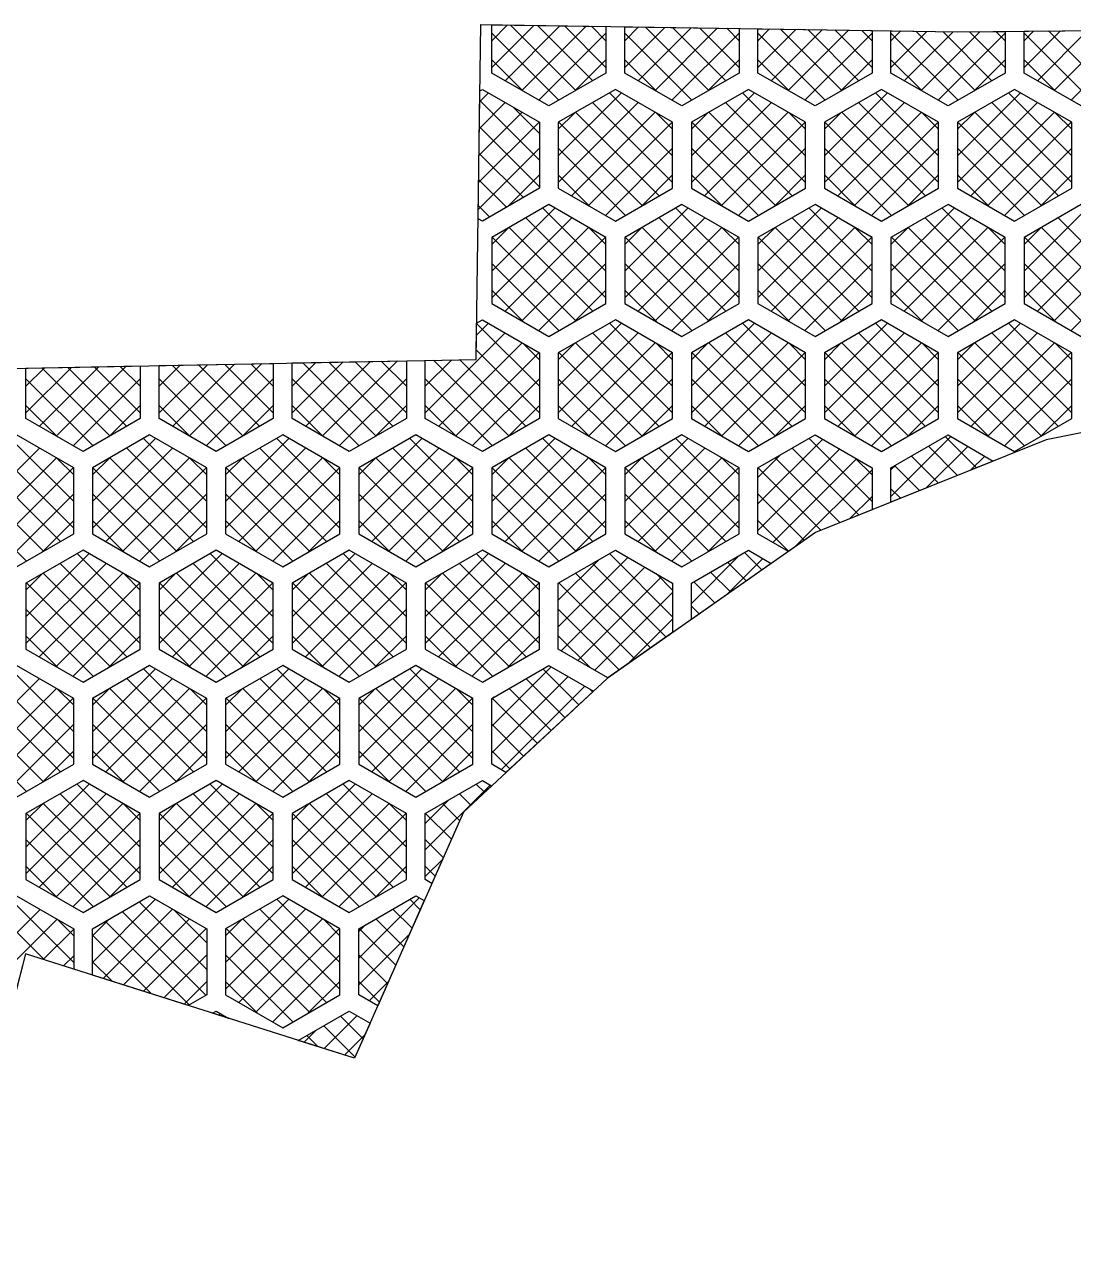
# Model space of a CAD drawing. Header units: millimetres. Extents: x -54 to 79, y -33 to 62.
# Drawn here: x 3 to 30.83, y 29.3 to 61.94 of the extents above; entities that cross this region are included whole.
import ezdxf

# ---------------------------------------------------------------- set-up
doc = ezdxf.new("R2010")
doc.units = ezdxf.units.MM
for name, color, linetype in [('fill', 4, 'Continuous'), ('outline', 3, 'Continuous'), ('pattern', 5, 'Continuous')]:
    doc.layers.add(name, color=color, linetype=linetype)

msp = doc.modelspace()

# ---------------------------------------------------------------- linework, layer by layer
at = {"layer": 'fill'}
for points in [[(15.394, 61.514), (15.81, 61.931)], [(15.394, 60.807), (16.507, 61.92)], [(15.394, 61.717), (17.175, 59.935)], [(15.746, 60.452), (17.204, 61.91)], [(15.888, 61.93), (17.624, 60.194)], [(16.195, 60.194), (17.9, 61.899)], [(16.606, 61.919), (18.072, 60.452)], [(16.643, 59.935), (18.425, 61.717)], [(17.324, 61.908), (18.425, 60.807)], [(18.042, 61.897), (18.425, 61.514)], [(18.925, 61.514), (19.289, 61.878)], [(18.925, 60.807), (19.985, 61.868)], [(18.925, 61.717), (20.707, 59.935)], [(19.277, 60.452), (20.682, 61.857)], [(19.473, 61.875), (21.155, 60.194)], [(19.726, 60.194), (21.378, 61.846)], [(20.174, 59.935), (21.956, 61.717)], [(20.191, 61.864), (21.603, 60.452)], [(20.909, 61.854), (21.956, 60.807)], [(21.627, 61.843), (21.956, 61.514)], [(22.456, 61.514), (22.767, 61.825)], [(22.456, 60.807), (23.464, 61.815)], [(22.456, 61.717), (24.238, 59.935)], [(22.808, 60.452), (24.16, 61.804)], [(23.059, 61.821), (24.686, 60.194)], [(23.257, 60.194), (24.857, 61.794)], [(23.705, 59.935), (25.487, 61.717)], [(23.777, 61.81), (25.134, 60.452)], [(24.495, 61.799), (25.487, 60.807)], [(25.213, 61.788), (25.487, 61.514)], [(25.987, 61.514), (26.246, 61.773)], [(25.987, 60.807), (26.942, 61.762)], [(25.987, 61.717), (27.769, 59.935)], [(26.34, 60.452), (27.639, 61.752)], [(26.644, 61.767), (28.217, 60.194)], [(26.788, 60.194), (28.35, 61.755)], [(27.236, 59.935), (29.018, 61.717)], [(27.362, 61.756), (28.665, 60.452)], [(28.072, 61.753), (29.018, 60.807)], [(28.773, 61.759), (29.018, 61.514)], [(29.518, 60.807), (30.485, 61.774)], [(29.518, 61.514), (29.772, 61.768)], [(29.518, 61.717), (31.3, 59.935)], [(29.871, 60.452), (31.199, 61.781)], [(30.17, 61.772), (31.748, 60.194)], [(30.319, 60.194), (31.912, 61.787)], [(30.767, 59.935), (32.549, 61.717)], [(15.394, 61.009), (16.23, 60.173)], [(17.588, 60.173), (18.425, 61.009)], [(18.925, 61.009), (19.761, 60.173)], [(21.119, 60.173), (21.956, 61.009)], [(22.456, 61.009), (23.292, 60.173)], [(24.65, 60.173), (25.487, 61.009)], [(25.987, 61.009), (26.823, 60.173)], [(28.181, 60.173), (29.018, 61.009)], [(29.518, 61.009), (30.354, 60.173)], [(15.075, 59.903), (15.303, 60.131)], [(17.159, 58.456), (18.834, 60.131)], [(18.515, 60.131), (20.19, 58.456)], [(20.69, 58.456), (22.365, 60.131)], [(22.046, 60.131), (23.721, 58.456)], [(24.221, 58.456), (25.896, 60.131)], [(25.577, 60.131), (27.252, 58.456)], [(27.752, 58.456), (29.427, 60.131)], [(29.109, 60.131), (30.784, 58.456)], [(15.065, 59.186), (15.751, 59.872)], [(15.076, 59.925), (16.659, 58.341)], [(15.951, 59.757), (16.659, 59.049)], [(17.159, 57.749), (19.282, 59.872)], [(18.067, 59.872), (20.19, 57.749)], [(20.69, 57.749), (22.813, 59.872)], [(21.598, 59.872), (23.721, 57.749)], [(24.221, 57.749), (26.345, 59.872)], [(25.129, 59.872), (27.252, 57.749)], [(27.752, 57.749), (29.876, 59.872)], [(28.66, 59.872), (30.784, 57.749)], [(15.055, 58.468), (16.2, 59.613)], [(17.159, 59.163), (17.597, 59.601)], [(17.512, 57.394), (19.731, 59.613)], [(17.619, 59.613), (19.838, 57.394)], [(19.753, 59.601), (20.19, 59.163)], [(20.69, 59.163), (21.128, 59.601)], [(21.043, 57.394), (23.262, 59.613)], [(21.15, 59.613), (23.369, 57.394)], [(23.284, 59.601), (23.721, 59.163)], [(24.221, 59.163), (24.659, 59.601)], [(24.574, 57.394), (26.793, 59.613)], [(24.681, 59.613), (26.9, 57.394)], [(26.815, 59.601), (27.252, 59.163)], [(27.752, 59.163), (28.19, 59.601)], [(28.105, 57.394), (30.324, 59.613)], [(28.212, 59.613), (30.431, 57.394)], [(30.346, 59.601), (30.784, 59.163)], [(15.044, 57.751), (16.648, 59.354)], [(15.066, 59.228), (16.659, 57.634)], [(17.17, 59.354), (19.389, 57.136)], [(17.96, 57.136), (20.179, 59.354)], [(20.702, 59.354), (22.92, 57.136)], [(21.491, 57.136), (23.71, 59.354)], [(24.233, 59.354), (26.452, 57.136)], [(25.022, 57.136), (27.241, 59.354)], [(27.764, 59.354), (29.983, 57.136)], [(28.553, 57.136), (30.772, 59.354)], [(15.034, 57.033), (16.659, 58.659)], [(15.055, 58.531), (16.234, 57.352)], [(17.159, 58.659), (18.941, 56.877)], [(18.408, 56.877), (20.19, 58.659)], [(20.69, 58.659), (22.472, 56.877)], [(21.939, 56.877), (23.721, 58.659)], [(24.221, 58.659), (26.003, 56.877)], [(25.471, 56.877), (27.252, 58.659)], [(27.752, 58.659), (29.534, 56.877)], [(29.002, 56.877), (30.784, 58.659)], [(15.045, 57.834), (15.786, 57.094)], [(15.823, 57.115), (16.659, 57.951)], [(17.159, 57.951), (17.996, 57.115)], [(19.354, 57.115), (20.19, 57.951)], [(20.69, 57.951), (21.527, 57.115)], [(22.885, 57.115), (23.721, 57.951)], [(24.221, 57.951), (25.058, 57.115)], [(26.416, 57.115), (27.252, 57.951)], [(27.752, 57.951), (28.589, 57.115)], [(29.947, 57.115), (30.784, 57.951)], [(15.035, 57.137), (15.337, 56.835)], [(15.394, 55.398), (17.069, 57.073)], [(15.394, 54.691), (17.517, 56.814)], [(16.301, 56.814), (18.425, 54.691)], [(16.75, 57.073), (18.425, 55.398)], [(18.925, 55.398), (20.6, 57.073)], [(18.925, 54.691), (21.048, 56.814)], [(19.833, 56.814), (21.956, 54.691)], [(20.281, 57.073), (21.956, 55.398)], [(22.456, 55.398), (24.131, 57.073)], [(22.456, 54.691), (24.579, 56.814)], [(23.364, 56.814), (25.487, 54.691)], [(23.812, 57.073), (25.487, 55.398)], [(25.987, 55.398), (27.662, 57.073)], [(25.987, 54.691), (28.11, 56.814)], [(26.895, 56.814), (29.018, 54.691)], [(27.343, 57.073), (29.018, 55.398)], [(29.518, 55.398), (31.193, 57.073)], [(29.518, 54.691), (31.641, 56.814)], [(30.426, 56.814), (32.549, 54.691)], [(15.394, 56.105), (15.831, 56.542)], [(15.746, 54.336), (17.965, 56.555)], [(15.853, 56.555), (18.072, 54.336)], [(17.987, 56.542), (18.425, 56.105)], [(18.925, 56.105), (19.362, 56.542)], [(19.277, 54.336), (21.496, 56.555)], [(19.384, 56.555), (21.603, 54.336)], [(21.518, 56.542), (21.956, 56.105)], [(22.456, 56.105), (22.893, 56.542)], [(22.808, 54.336), (25.027, 56.555)], [(22.915, 56.555), (25.134, 54.336)], [(25.049, 56.542), (25.487, 56.105)], [(25.987, 56.105), (26.424, 56.542)], [(26.34, 54.336), (28.558, 56.555)], [(26.446, 56.555), (28.665, 54.336)], [(28.58, 56.542), (29.018, 56.105)], [(29.518, 56.105), (29.955, 56.542)], [(29.871, 54.336), (32.09, 56.555)], [(29.978, 56.555), (32.196, 54.336)], [(15.405, 56.296), (17.624, 54.078)], [(16.195, 54.078), (18.413, 56.296)], [(18.936, 56.296), (21.155, 54.078)], [(19.726, 54.078), (21.945, 56.296)], [(22.467, 56.296), (24.686, 54.078)], [(23.257, 54.078), (25.476, 56.296)], [(25.998, 56.296), (28.217, 54.078)], [(26.788, 54.078), (29.007, 56.296)], [(29.529, 56.296), (31.748, 54.078)], [(30.319, 54.078), (32.538, 56.296)], [(15.394, 55.601), (17.175, 53.819)], [(16.643, 53.819), (18.425, 55.601)], [(18.925, 55.601), (20.707, 53.819)], [(20.174, 53.819), (21.956, 55.601)], [(22.456, 55.601), (24.238, 53.819)], [(23.705, 53.819), (25.487, 55.601)], [(25.987, 55.601), (27.769, 53.819)], [(27.236, 53.819), (29.018, 55.601)], [(29.518, 55.601), (31.3, 53.819)], [(30.767, 53.819), (32.549, 55.601)], [(15.394, 54.893), (16.23, 54.057)], [(17.588, 54.057), (18.425, 54.893)], [(18.925, 54.893), (19.761, 54.057)], [(21.119, 54.057), (21.956, 54.893)], [(22.456, 54.893), (23.292, 54.057)], [(24.65, 54.057), (25.487, 54.893)], [(25.987, 54.893), (26.823, 54.057)], [(28.181, 54.057), (29.018, 54.893)], [(29.518, 54.893), (30.354, 54.057)], [(14.985, 53.697), (15.303, 54.015)], [(14.99, 54.009), (16.659, 52.34)], [(17.159, 52.34), (18.834, 54.015)], [(18.515, 54.015), (20.19, 52.34)], [(20.69, 52.34), (22.365, 54.015)], [(22.046, 54.015), (23.721, 52.34)], [(24.221, 52.34), (25.896, 54.015)], [(25.577, 54.015), (27.252, 52.34)], [(27.752, 52.34), (29.427, 54.015)], [(29.109, 54.015), (30.784, 52.34)], [(13.628, 51.633), (15.751, 53.756)], [(17.159, 51.633), (19.282, 53.756)], [(18.067, 53.756), (20.19, 51.633)], [(20.69, 51.633), (22.813, 53.756)], [(21.598, 53.756), (23.721, 51.633)], [(24.221, 51.633), (26.345, 53.756)], [(25.129, 53.756), (27.252, 51.633)], [(27.752, 51.633), (29.876, 53.756)], [(28.66, 53.756), (30.784, 51.633)], [(13.981, 51.278), (16.2, 53.497)], [(14.429, 51.019), (16.648, 53.238)], [(14.98, 53.312), (16.659, 51.633)], [(16.222, 53.484), (16.659, 53.047)], [(17.159, 53.047), (17.597, 53.484)], [(17.17, 53.238), (19.389, 51.019)], [(17.512, 51.278), (19.731, 53.497)], [(17.619, 53.497), (19.838, 51.278)], [(17.96, 51.019), (20.179, 53.238)], [(19.753, 53.484), (20.19, 53.047)], [(20.69, 53.047), (21.128, 53.484)], [(20.702, 53.238), (22.92, 51.019)], [(21.043, 51.278), (23.262, 53.497)], [(21.15, 53.497), (23.369, 51.278)], [(21.491, 51.019), (23.71, 53.238)], [(23.284, 53.484), (23.721, 53.047)], [(24.221, 53.047), (24.659, 53.484)], [(24.233, 53.238), (26.452, 51.019)], [(24.574, 51.278), (26.793, 53.497)], [(24.681, 53.497), (26.9, 51.278)], [(25.022, 51.019), (27.241, 53.238)], [(26.815, 53.484), (27.252, 53.047)], [(27.752, 53.047), (28.19, 53.484)], [(27.764, 53.238), (29.983, 51.019)], [(28.105, 51.278), (30.324, 53.497)], [(28.212, 53.497), (30.431, 51.278)], [(28.553, 51.019), (30.772, 53.238)], [(30.346, 53.484), (30.784, 53.047)], [(6.566, 51.633), (7.848, 52.915)], [(6.566, 52.34), (7.127, 52.901)], [(6.919, 51.278), (8.57, 52.93)], [(6.919, 52.897), (8.796, 51.019)], [(7.367, 51.019), (9.291, 52.944)], [(7.612, 52.911), (9.244, 51.278)], [(8.305, 52.924), (9.597, 51.633)], [(8.999, 52.938), (9.597, 52.34)], [(10.097, 51.633), (11.451, 52.986)], [(10.097, 52.34), (10.729, 52.972)], [(10.381, 52.965), (12.327, 51.019)], [(10.45, 51.278), (12.172, 53.001)], [(10.898, 51.019), (12.893, 53.015)], [(11.075, 52.979), (12.775, 51.278)], [(11.768, 52.993), (13.128, 51.633)], [(12.461, 53.006), (13.128, 52.34)], [(13.628, 52.34), (14.332, 53.043)], [(13.844, 53.034), (15.858, 51.019)], [(14.537, 53.048), (16.307, 51.278)], [(3.035, 51.633), (4.246, 52.844)], [(3.035, 52.34), (3.525, 52.83)], [(3.387, 51.278), (4.967, 52.858)], [(3.456, 52.828), (5.265, 51.019)], [(3.836, 51.019), (5.689, 52.873)], [(4.149, 52.842), (5.713, 51.278)], [(4.843, 52.856), (6.066, 51.633)], [(5.536, 52.87), (6.066, 52.34)], [(3.035, 52.543), (4.817, 50.761)], [(4.284, 50.761), (6.066, 52.543)], [(6.566, 52.543), (8.348, 50.761)], [(7.815, 50.761), (9.597, 52.543)], [(10.097, 52.543), (11.879, 50.761)], [(11.346, 50.761), (13.128, 52.543)], [(13.628, 52.543), (15.41, 50.761)], [(14.877, 50.761), (16.659, 52.543)], [(17.159, 52.543), (18.941, 50.761)], [(18.408, 50.761), (20.19, 52.543)], [(20.69, 52.543), (22.472, 50.761)], [(21.939, 50.761), (23.721, 52.543)], [(24.221, 52.543), (26.003, 50.761)], [(25.471, 50.761), (27.252, 52.543)], [(27.752, 52.543), (29.534, 50.761)], [(29.002, 50.761), (30.784, 52.543)], [(3.035, 51.835), (3.871, 50.999)], [(5.229, 50.999), (6.066, 51.835)], [(6.566, 51.835), (7.402, 50.999)], [(8.76, 50.999), (9.597, 51.835)], [(10.097, 51.835), (10.933, 50.999)], [(12.292, 50.999), (13.128, 51.835)], [(13.628, 51.835), (14.465, 50.999)], [(15.823, 50.999), (16.659, 51.835)], [(17.159, 51.835), (17.996, 50.999)], [(19.354, 50.999), (20.19, 51.835)], [(20.69, 51.835), (21.527, 50.999)], [(22.885, 50.999), (23.721, 51.835)], [(24.221, 51.835), (25.058, 50.999)], [(26.416, 50.999), (27.252, 51.835)], [(27.752, 51.835), (28.589, 50.999)], [(29.947, 50.999), (30.784, 51.835)], [(2.625, 50.957), (4.3, 49.282)], [(4.8, 49.282), (6.475, 50.957)], [(6.156, 50.957), (7.831, 49.282)], [(8.331, 49.282), (10.006, 50.957)], [(9.688, 50.957), (11.363, 49.282)], [(11.863, 49.282), (13.537, 50.957)], [(13.219, 50.957), (14.894, 49.282)], [(15.394, 49.282), (17.069, 50.957)], [(16.75, 50.957), (18.425, 49.282)], [(18.925, 49.282), (20.6, 50.957)], [(20.281, 50.957), (21.956, 49.282)], [(22.456, 49.217), (24.172, 50.933)], [(23.812, 50.957), (25.487, 49.282)], [(25.987, 49.414), (27.578, 51.005)], [(27.429, 51.007), (28.256, 50.18)], [(1.269, 48.575), (3.393, 50.698)], [(2.177, 50.698), (4.3, 48.575)], [(4.8, 48.575), (6.924, 50.698)], [(5.708, 50.698), (7.831, 48.575)], [(8.331, 48.575), (10.455, 50.698)], [(9.239, 50.698), (11.363, 48.575)], [(11.863, 48.575), (13.986, 50.698)], [(12.77, 50.698), (14.894, 48.575)], [(15.394, 48.575), (17.517, 50.698)], [(16.301, 50.698), (18.425, 48.575)], [(18.925, 48.575), (21.048, 50.698)], [(19.833, 50.698), (21.956, 48.575)], [(22.456, 48.51), (24.62, 50.674)], [(23.364, 50.698), (25.136, 48.925)], [(26.925, 49.645), (28.027, 50.746)], [(26.981, 50.748), (27.752, 49.977)], [(1.622, 48.22), (3.841, 50.439)], [(1.729, 50.439), (3.948, 48.22)], [(3.863, 50.426), (4.3, 49.989)], [(4.8, 49.989), (5.238, 50.426)], [(5.153, 48.22), (7.372, 50.439)], [(5.26, 50.439), (7.479, 48.22)], [(7.394, 50.426), (7.831, 49.989)], [(8.331, 49.989), (8.769, 50.426)], [(8.684, 48.22), (10.903, 50.439)], [(8.791, 50.439), (11.01, 48.22)], [(10.925, 50.426), (11.363, 49.989)], [(11.863, 49.989), (12.3, 50.426)], [(12.215, 48.22), (14.434, 50.439)], [(12.322, 50.439), (14.541, 48.22)], [(14.456, 50.426), (14.894, 49.989)], [(15.394, 49.989), (15.831, 50.426)], [(15.746, 48.22), (17.965, 50.439)], [(15.853, 50.439), (18.072, 48.22)], [(17.987, 50.426), (18.425, 49.989)], [(18.925, 49.989), (19.362, 50.426)], [(19.277, 48.22), (21.496, 50.439)], [(19.384, 50.439), (21.603, 48.22)], [(21.518, 50.426), (21.956, 49.989)], [(22.456, 49.924), (23.047, 50.515)], [(22.849, 48.197), (25.068, 50.415)], [(22.915, 50.439), (24.632, 48.722)], [(25.049, 50.426), (25.487, 49.989)], [(26.533, 50.489), (27.248, 49.774)], [(28.108, 50.12), (28.475, 50.487)], [(1.281, 50.18), (3.499, 47.961)], [(2.07, 47.961), (4.289, 50.18)], [(4.812, 50.18), (7.031, 47.961)], [(5.601, 47.961), (7.82, 50.18)], [(8.343, 50.18), (10.562, 47.961)], [(9.132, 47.961), (11.351, 50.18)], [(11.874, 50.18), (14.093, 47.961)], [(12.663, 47.961), (14.882, 50.18)], [(15.405, 50.18), (17.624, 47.961)], [(16.195, 47.961), (18.413, 50.18)], [(18.936, 50.18), (21.155, 47.961)], [(19.726, 47.961), (21.945, 50.18)], [(22.467, 50.18), (24.128, 48.52)], [(23.44, 48.08), (25.487, 50.127)], [(25.987, 50.121), (26.113, 50.247)], [(26.085, 50.23), (26.743, 49.571)], [(25.987, 49.621), (26.239, 49.369)], [(1.269, 49.485), (3.051, 47.703)], [(2.518, 47.703), (4.3, 49.485)], [(4.8, 49.485), (6.582, 47.703)], [(6.05, 47.703), (7.831, 49.485)], [(8.331, 49.485), (10.113, 47.703)], [(9.581, 47.703), (11.363, 49.485)], [(11.863, 49.485), (13.644, 47.703)], [(13.112, 47.703), (14.894, 49.485)], [(15.394, 49.485), (17.175, 47.703)], [(16.643, 47.703), (18.425, 49.485)], [(18.925, 49.485), (20.707, 47.703)], [(20.174, 47.703), (21.956, 49.485)], [(22.456, 49.485), (23.687, 48.253)], [(24.896, 48.828), (25.487, 49.42)], [(3.464, 47.941), (4.3, 48.777)], [(4.8, 48.777), (5.637, 47.941)], [(6.995, 47.941), (7.831, 48.777)], [(8.331, 48.777), (9.168, 47.941)], [(10.526, 47.941), (11.363, 48.777)], [(11.863, 48.777), (12.699, 47.941)], [(14.057, 47.941), (14.894, 48.777)], [(15.394, 48.777), (16.23, 47.941)], [(17.588, 47.941), (18.425, 48.777)], [(18.925, 48.777), (19.761, 47.941)], [(21.119, 47.941), (21.956, 48.777)], [(22.456, 48.777), (23.271, 47.962)], [(3.035, 46.224), (4.71, 47.899)], [(4.391, 47.899), (6.066, 46.224)], [(6.566, 46.224), (8.241, 47.899)], [(7.922, 47.899), (9.597, 46.224)], [(10.097, 46.224), (11.772, 47.899)], [(11.453, 47.899), (13.128, 46.224)], [(13.628, 46.224), (15.303, 47.899)], [(14.984, 47.899), (16.659, 46.224)], [(17.159, 45.956), (19.004, 47.801)], [(17.159, 46.663), (18.231, 47.735)], [(18.515, 47.899), (20.19, 46.224)], [(20.69, 46.579), (21.96, 47.849)], [(21.633, 46.815), (22.588, 47.77)], [(21.65, 47.67), (22.146, 47.174)], [(22.098, 47.929), (22.562, 47.465)], [(3.035, 45.517), (5.158, 47.64)], [(3.035, 46.931), (3.472, 47.368)], [(3.387, 45.162), (5.606, 47.381)], [(3.494, 47.381), (5.713, 45.162)], [(3.943, 47.64), (6.066, 45.517)], [(5.628, 47.368), (6.066, 46.931)], [(6.566, 45.517), (8.689, 47.64)], [(6.566, 46.931), (7.003, 47.368)], [(6.919, 45.162), (9.137, 47.381)], [(7.025, 47.381), (9.244, 45.162)], [(7.474, 47.64), (9.597, 45.517)], [(9.16, 47.368), (9.597, 46.931)], [(10.097, 45.517), (12.22, 47.64)], [(10.097, 46.931), (10.534, 47.368)], [(10.45, 45.162), (12.669, 47.381)], [(10.557, 47.381), (12.775, 45.162)], [(11.005, 47.64), (13.128, 45.517)], [(12.691, 47.368), (13.128, 46.931)], [(13.628, 45.517), (15.751, 47.64)], [(13.628, 46.931), (14.066, 47.368)], [(13.981, 45.162), (16.2, 47.381)], [(14.088, 47.381), (16.307, 45.162)], [(14.536, 47.64), (16.659, 45.517)], [(16.222, 47.368), (16.659, 46.931)], [(17.233, 45.323), (19.452, 47.542)], [(17.619, 47.381), (19.605, 45.395)], [(18.067, 47.64), (20.021, 45.686)], [(19.753, 47.368), (20.19, 46.931)], [(21.202, 47.411), (21.73, 46.883)], [(3.046, 47.122), (5.265, 44.903)], [(3.836, 44.903), (6.055, 47.122)], [(6.577, 47.122), (8.796, 44.903)], [(7.367, 44.903), (9.586, 47.122)], [(10.108, 47.122), (12.327, 44.903)], [(10.898, 44.903), (13.117, 47.122)], [(13.639, 47.122), (15.858, 44.903)], [(14.429, 44.903), (16.648, 47.122)], [(17.17, 47.122), (19.189, 45.104)], [(17.682, 45.064), (19.901, 47.283)], [(20.753, 47.152), (21.314, 46.592)], [(18.13, 44.805), (20.19, 46.866)], [(3.035, 46.427), (4.817, 44.645)], [(4.284, 44.645), (6.066, 46.427)], [(6.566, 46.427), (8.348, 44.645)], [(7.815, 44.645), (9.597, 46.427)], [(10.097, 46.427), (11.879, 44.645)], [(11.346, 44.645), (13.128, 46.427)], [(13.628, 46.427), (15.41, 44.645)], [(14.877, 44.645), (16.659, 46.427)], [(17.159, 46.427), (18.773, 44.813)], [(20.69, 46.508), (20.898, 46.301)], [(19.011, 44.98), (20.19, 46.158)], [(3.035, 45.719), (3.871, 44.883)], [(5.229, 44.883), (6.066, 45.719)], [(6.566, 45.719), (7.402, 44.883)], [(8.76, 44.883), (9.597, 45.719)], [(10.097, 45.719), (10.933, 44.883)], [(12.292, 44.883), (13.128, 45.719)], [(13.628, 45.719), (14.465, 44.883)], [(15.823, 44.883), (16.659, 45.719)], [(17.159, 45.719), (17.996, 44.883)], [(2.625, 44.841), (4.3, 43.166)], [(4.8, 43.166), (6.475, 44.841)], [(6.156, 44.841), (7.831, 43.166)], [(8.331, 43.166), (10.006, 44.841)], [(9.688, 44.841), (11.363, 43.166)], [(11.863, 43.166), (13.537, 44.841)], [(13.219, 44.841), (14.894, 43.166)], [(15.394, 43.322), (16.969, 44.898)], [(16.75, 44.841), (17.701, 43.889)], [(1.269, 42.459), (3.393, 44.582)], [(2.177, 44.582), (4.3, 42.459)], [(4.8, 42.459), (6.924, 44.582)], [(5.708, 44.582), (7.831, 42.459)], [(8.331, 42.459), (10.455, 44.582)], [(9.239, 44.582), (11.363, 42.459)], [(11.863, 42.459), (13.986, 44.582)], [(12.77, 44.582), (14.894, 42.459)], [(15.394, 42.615), (17.418, 44.639)], [(16.301, 44.582), (17.335, 43.548)], [(1.622, 42.104), (3.841, 44.323)], [(1.729, 44.323), (3.948, 42.104)], [(3.863, 44.31), (4.3, 43.873)], [(4.8, 43.873), (5.238, 44.31)], [(5.153, 42.104), (7.372, 44.323)], [(5.26, 44.323), (7.479, 42.104)], [(7.394, 44.31), (7.831, 43.873)], [(8.331, 43.873), (8.769, 44.31)], [(8.684, 42.104), (10.903, 44.323)], [(8.791, 44.323), (11.01, 42.104)], [(10.925, 44.31), (11.363, 43.873)], [(11.863, 43.873), (12.3, 44.31)], [(12.215, 42.104), (14.434, 44.323)], [(12.322, 44.323), (14.541, 42.104)], [(14.456, 44.31), (14.894, 43.873)], [(15.394, 44.029), (15.461, 44.097)], [(15.647, 42.162), (17.866, 44.38)], [(15.853, 44.323), (16.969, 43.208)], [(17.987, 44.31), (18.068, 44.23)], [(1.281, 44.064), (3.499, 41.845)], [(2.07, 41.845), (4.289, 44.064)], [(4.812, 44.064), (7.031, 41.845)], [(5.601, 41.845), (7.82, 44.064)], [(8.343, 44.064), (10.562, 41.845)], [(9.132, 41.845), (11.351, 44.064)], [(11.874, 44.064), (14.093, 41.845)], [(12.663, 41.845), (14.882, 44.064)], [(15.405, 44.064), (16.602, 42.867)], [(1.269, 43.369), (3.051, 41.587)], [(2.518, 41.587), (4.3, 43.369)], [(4.8, 43.369), (6.582, 41.587)], [(6.05, 41.587), (7.831, 43.369)], [(8.331, 43.369), (10.113, 41.587)], [(9.581, 41.587), (11.363, 43.369)], [(11.863, 43.369), (13.644, 41.587)], [(13.112, 41.587), (14.894, 43.369)], [(15.394, 43.369), (16.236, 42.526)], [(3.464, 41.825), (4.3, 42.661)], [(4.8, 42.661), (5.637, 41.825)], [(6.995, 41.825), (7.831, 42.661)], [(8.331, 42.661), (9.168, 41.825)], [(10.526, 41.825), (11.363, 42.661)], [(11.863, 42.661), (12.699, 41.825)], [(14.057, 41.825), (14.894, 42.661)], [(15.394, 42.661), (15.87, 42.185)], [(3.035, 40.108), (4.71, 41.783)], [(4.391, 41.783), (6.066, 40.108)], [(6.566, 40.108), (8.241, 41.783)], [(7.922, 41.783), (9.597, 40.108)], [(10.097, 40.108), (11.772, 41.783)], [(11.453, 41.783), (13.128, 40.108)], [(14.984, 41.783), (15.203, 41.564)], [(3.035, 39.401), (5.158, 41.524)], [(3.943, 41.524), (6.066, 39.401)], [(6.566, 39.401), (8.689, 41.524)], [(7.474, 41.524), (9.597, 39.401)], [(10.097, 39.401), (12.22, 41.524)], [(11.005, 41.524), (13.128, 39.401)], [(13.628, 40.033), (15.351, 41.755)], [(14.536, 41.524), (14.836, 41.224)], [(3.035, 40.815), (3.472, 41.252)], [(3.387, 39.046), (5.606, 41.265)], [(3.494, 41.265), (5.713, 39.046)], [(5.628, 41.252), (6.066, 40.815)], [(6.566, 40.815), (7.003, 41.252)], [(6.919, 39.046), (9.137, 41.265)], [(7.025, 41.265), (9.244, 39.046)], [(9.16, 41.252), (9.597, 40.815)], [(10.097, 40.815), (10.534, 41.252)], [(10.45, 39.046), (12.669, 41.265)], [(10.557, 41.265), (12.775, 39.046)], [(12.691, 41.252), (13.128, 40.815)], [(13.628, 40.74), (14.243, 41.355)], [(14.088, 41.265), (14.539, 40.813)], [(3.046, 41.006), (5.265, 38.787)], [(3.836, 38.787), (6.055, 41.006)], [(6.577, 41.006), (8.796, 38.787)], [(7.367, 38.787), (9.586, 41.006)], [(10.108, 41.006), (12.327, 38.787)], [(10.898, 38.787), (13.117, 41.006)], [(13.639, 41.006), (14.323, 40.323)], [(3.035, 40.311), (4.817, 38.529)], [(4.284, 38.529), (6.066, 40.311)], [(6.566, 40.311), (8.348, 38.529)], [(7.815, 38.529), (9.597, 40.311)], [(10.097, 40.311), (11.879, 38.529)], [(11.346, 38.529), (13.128, 40.311)], [(13.628, 40.311), (14.106, 39.832)], [(3.035, 39.603), (3.871, 38.767)], [(5.229, 38.767), (6.066, 39.603)], [(6.566, 39.603), (7.402, 38.767)], [(8.76, 38.767), (9.597, 39.603)], [(10.097, 39.603), (10.933, 38.767)], [(12.292, 38.767), (13.128, 39.603)], [(13.628, 39.326), (14.084, 39.781)], [(13.628, 39.603), (13.89, 39.342)], [(2.625, 38.725), (4.3, 37.05)], [(4.8, 37.05), (6.475, 38.725)], [(6.039, 38.657), (7.831, 36.864)], [(8.331, 37.05), (10.006, 38.725)], [(9.688, 38.725), (11.363, 37.05)], [(11.863, 37.16), (13.468, 38.765)], [(13.219, 38.725), (13.495, 38.448)], [(1.269, 36.316), (3.41, 38.456)], [(1.639, 35.978), (3.858, 38.197)], [(2.177, 38.466), (3.525, 37.118)], [(3.863, 38.194), (4.3, 37.757)], [(4.8, 37.757), (5.238, 38.194)], [(5.082, 36.624), (6.924, 38.466)], [(5.59, 38.398), (7.809, 36.179)], [(5.618, 36.453), (7.372, 38.207)], [(6.954, 38.448), (7.831, 37.571)], [(8.331, 36.343), (10.455, 38.466)], [(8.331, 37.757), (8.769, 38.194)], [(8.684, 35.988), (10.903, 38.207)], [(8.791, 38.207), (11.01, 35.988)], [(9.239, 38.466), (11.363, 36.343)], [(10.925, 38.194), (11.363, 37.757)], [(12.322, 38.207), (13.062, 37.467)], [(12.77, 38.466), (13.278, 37.958)], [(3.495, 37.128), (4.3, 37.933)], [(5.142, 38.139), (7.361, 35.92)], [(6.155, 36.283), (7.82, 37.948)], [(8.343, 37.948), (10.562, 35.729)], [(9.132, 35.729), (11.351, 37.948)], [(11.863, 37.867), (12.04, 38.044)], [(11.874, 37.948), (12.845, 36.977)], [(4.8, 37.774), (6.355, 36.22)], [(11.863, 36.453), (13.208, 37.798)], [(4.032, 36.957), (4.3, 37.226)], [(6.691, 36.113), (7.831, 37.253)], [(8.331, 37.253), (10.113, 35.471)], [(9.581, 35.471), (11.363, 37.253)], [(11.863, 37.253), (12.629, 36.486)], [(4.8, 37.067), (5.318, 36.549)], [(7.228, 35.942), (7.831, 36.545)], [(8.331, 36.545), (9.168, 35.709)], [(10.526, 35.709), (11.363, 36.545)], [(11.863, 36.545), (12.412, 35.996)], [(12.145, 36.029), (12.649, 36.532)], [(8.151, 35.649), (8.195, 35.693)], [(10.949, 34.76), (11.825, 35.636)], [(11.382, 35.626), (11.983, 35.024)], [(10.934, 35.367), (11.767, 34.534)], [(10.412, 34.931), (10.732, 35.25)], [(10.485, 35.108), (10.779, 34.814)], [(11.486, 34.59), (12.033, 35.138)]]:
    msp.add_lwpolyline(points, dxfattribs=at)
at = {"layer": 'outline'}
for points in [[(-32.396, 16.646), (-27.912, 34.14), (-27.612, 37.037), (-27.672, 39.777), (-28.632, 49.066), (-31.522, 55.342), (-36.851, 61.193), (-3.52, 61.656), (-3.324, 52.694), (14.976, 53.056), (15.105, 61.941), (27.743, 61.75), (39.158, 61.852)], [(35.52, 52.009), (30.102, 50.922), (23.987, 48.463), (18.453, 44.589), (14.64, 41.041), (11.754, 34.505), (3.018, 37.279), (0.985, 29.309), (8.922, 26.687)]]:
    msp.add_lwpolyline(points, dxfattribs=at)
at = {"layer": 'pattern'}
for points in [[(18.425, 61.891), (18.425, 60.656), (16.909, 59.781), (15.394, 60.656), (15.394, 61.937)], [(21.956, 61.838), (21.956, 60.656), (20.44, 59.781), (18.925, 60.656), (18.925, 61.884)], [(25.487, 61.784), (25.487, 60.656), (23.971, 59.781), (22.456, 60.656), (22.456, 61.83)], [(29.018, 61.761), (29.018, 60.656), (27.502, 59.781), (25.987, 60.656), (25.987, 61.777), (27.743, 61.75)], [(32.549, 61.793), (32.549, 60.656), (31.034, 59.781), (29.518, 60.656), (29.518, 61.766)], [(15.08, 60.186), (15.144, 60.223), (16.659, 59.348), (16.659, 57.598), (15.144, 56.723), (15.03, 56.788)], [(20.19, 59.348), (18.675, 60.223), (17.159, 59.348), (17.159, 57.598), (18.675, 56.723), (20.19, 57.598)], [(23.721, 59.348), (22.206, 60.223), (20.69, 59.348), (20.69, 57.598), (22.206, 56.723), (23.721, 57.598)], [(27.252, 59.348), (25.737, 60.223), (24.221, 59.348), (24.221, 57.598), (25.737, 56.723), (27.252, 57.598)], [(30.784, 59.348), (29.268, 60.223), (27.752, 59.348), (27.752, 57.598), (29.268, 56.723), (30.784, 57.598)], [(18.425, 56.29), (16.909, 57.165), (15.394, 56.29), (15.394, 54.54), (16.909, 53.665), (18.425, 54.54)], [(21.956, 56.29), (20.44, 57.165), (18.925, 56.29), (18.925, 54.54), (20.44, 53.665), (21.956, 54.54)], [(25.487, 56.29), (23.971, 57.165), (22.456, 56.29), (22.456, 54.54), (23.971, 53.665), (25.487, 54.54)], [(29.018, 56.29), (27.502, 57.165), (25.987, 56.29), (25.987, 54.54), (27.502, 53.665), (29.018, 54.54)], [(32.549, 56.29), (31.034, 57.165), (29.518, 56.29), (29.518, 54.54), (31.034, 53.665), (32.549, 54.54)], [(14.976, 53.056), (14.99, 54.018), (15.144, 54.107), (16.659, 53.232), (16.659, 51.482), (15.144, 50.607), (13.628, 51.482), (13.628, 53.03)], [(20.19, 53.232), (18.675, 54.107), (17.159, 53.232), (17.159, 51.482), (18.675, 50.607), (20.19, 51.482)], [(23.721, 53.232), (22.206, 54.107), (20.69, 53.232), (20.69, 51.482), (22.206, 50.607), (23.721, 51.482)], [(27.252, 53.232), (25.737, 54.107), (24.221, 53.232), (24.221, 51.482), (25.737, 50.607), (27.252, 51.482)], [(30.784, 53.232), (29.268, 54.107), (27.752, 53.232), (27.752, 51.482), (29.268, 50.607), (30.784, 51.482)], [(9.597, 52.95), (9.597, 51.482), (8.081, 50.607), (6.566, 51.482), (6.566, 52.89)], [(13.128, 53.02), (13.128, 51.482), (11.613, 50.607), (10.097, 51.482), (10.097, 52.96)], [(6.066, 52.88), (6.066, 51.482), (4.55, 50.607), (3.035, 51.482), (3.035, 52.82)], [(4.3, 50.174), (2.785, 51.049), (1.269, 50.174), (1.269, 48.424), (2.785, 47.549), (4.3, 48.424)], [(7.831, 50.174), (6.316, 51.049), (4.8, 50.174), (4.8, 48.424), (6.316, 47.549), (7.831, 48.424)], [(11.363, 50.174), (9.847, 51.049), (8.331, 50.174), (8.331, 48.424), (9.847, 47.549), (11.363, 48.424)], [(14.894, 50.174), (13.378, 51.049), (11.863, 50.174), (11.863, 48.424), (13.378, 47.549), (14.894, 48.424)], [(18.425, 50.174), (16.909, 51.049), (15.394, 50.174), (15.394, 48.424), (16.909, 47.549), (18.425, 48.424)], [(21.956, 50.174), (20.44, 51.049), (18.925, 50.174), (18.925, 48.424), (20.44, 47.549), (21.956, 48.424)], [(23.987, 48.463), (23.264, 47.957), (22.456, 48.424), (22.456, 50.174), (23.971, 51.049), (25.487, 50.174), (25.487, 49.066)], [(25.987, 49.267), (25.987, 50.174), (27.502, 51.049), (28.699, 50.358)], [(6.066, 47.116), (4.55, 47.991), (3.035, 47.116), (3.035, 45.366), (4.55, 44.491), (6.066, 45.366)], [(9.597, 47.116), (8.081, 47.991), (6.566, 47.116), (6.566, 45.366), (8.081, 44.491), (9.597, 45.366)], [(13.128, 47.116), (11.613, 47.991), (10.097, 47.116), (10.097, 45.366), (11.613, 44.491), (13.128, 45.366)], [(16.659, 47.116), (15.144, 47.991), (13.628, 47.116), (13.628, 45.366), (15.144, 44.491), (16.659, 45.366)], [(18.477, 44.605), (17.159, 45.366), (17.159, 47.116), (18.675, 47.991), (20.19, 47.116), (20.19, 45.805)], [(20.69, 46.155), (20.69, 47.116), (22.206, 47.991), (22.812, 47.641)], [(4.3, 44.058), (2.785, 44.933), (1.269, 44.058), (1.269, 42.308), (2.785, 41.433), (4.3, 42.308)], [(7.831, 44.058), (6.316, 44.933), (4.8, 44.058), (4.8, 42.308), (6.316, 41.433), (7.831, 42.308)], [(11.363, 44.058), (9.847, 44.933), (8.331, 44.058), (8.331, 42.308), (9.847, 41.433), (11.363, 42.308)], [(14.894, 44.058), (13.378, 44.933), (11.863, 44.058), (11.863, 42.308), (13.378, 41.433), (14.894, 42.308)], [(15.769, 42.091), (15.394, 42.308), (15.394, 44.058), (16.909, 44.933), (18.09, 44.251)], [(6.066, 41), (4.55, 41.875), (3.035, 41), (3.035, 39.25), (4.55, 38.375), (6.066, 39.25)], [(9.597, 41), (8.081, 41.875), (6.566, 41), (6.566, 39.25), (8.081, 38.375), (9.597, 39.25)], [(13.128, 41), (11.613, 41.875), (10.097, 41), (10.097, 39.25), (11.613, 38.375), (13.128, 39.25)], [(14.64, 41.041), (13.804, 39.148), (13.628, 39.25), (13.628, 41), (15.144, 41.875), (15.386, 41.735)], [(3.018, 37.279), (2.552, 35.451), (1.269, 36.192), (1.269, 37.942), (2.785, 38.817), (4.3, 37.942), (4.3, 36.872)], [(4.8, 36.713), (4.8, 37.942), (6.316, 38.817), (7.831, 37.942), (7.831, 36.192), (7.338, 35.907)], [(11.363, 37.942), (9.847, 38.817), (8.331, 37.942), (8.331, 36.192), (9.847, 35.317), (11.363, 36.192)], [(12.37, 35.899), (11.863, 36.192), (11.863, 37.942), (13.378, 38.817), (13.601, 38.688)], [(7.983, 35.702), (8.081, 35.759), (8.419, 35.564)], [(11.754, 34.505), (10.261, 34.979), (11.613, 35.759), (12.166, 35.439)]]:
    msp.add_lwpolyline(points, close=True, dxfattribs=at)

doc.saveas('drawing.dxf')
